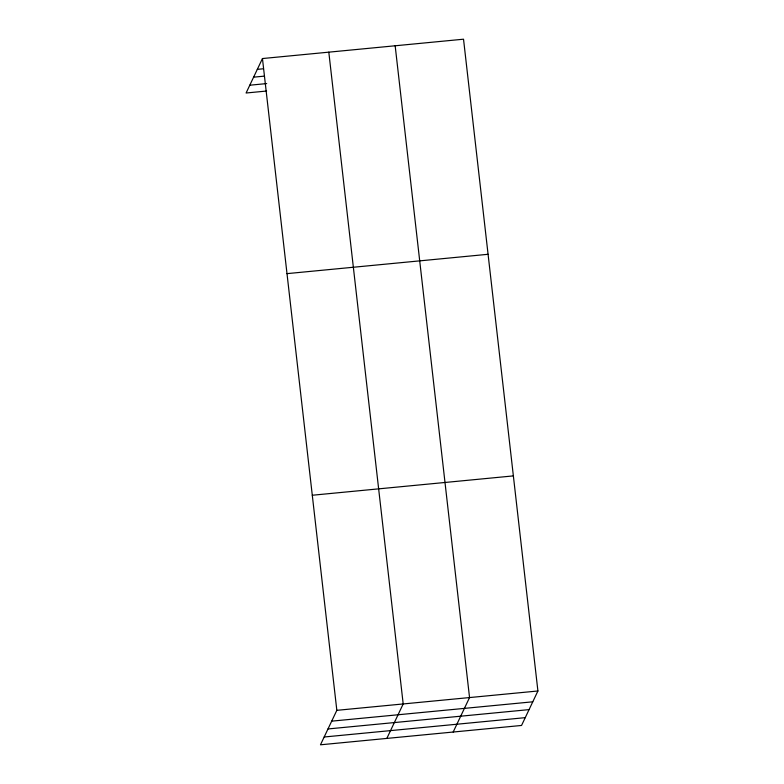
<?xml version="1.0" encoding="UTF-8"?>
<svg xmlns="http://www.w3.org/2000/svg" width="784" height="784" viewBox="0 0 784 784"><rect width="100%" height="100%" fill="white"/><g stroke="black" fill="none" stroke-linecap="round" stroke-linejoin="round"><path stroke-width="1.18" d="M262.454 58.545L336.836 710.333L320.47 744.8L521.546 725.455L537.912 690.988L463.53 39.2L262.454 58.545L246.088 93.012L266.599 91.032M386.826 738.42L403.192 703.954L328.81 52.156M453.181 732.031L469.547 697.564L395.165 45.776M257.319 69.364L263.355 68.776M253.614 77.165L264.473 76.117M249.802 85.201L266.687 83.584M287.003 273.636L488.079 254.29M312.287 495.243L513.363 475.898M336.836 710.333L537.912 690.988M331.701 721.153L532.767 701.807M327.996 728.953L529.063 709.618M324.174 736.999L525.251 717.654"/></g></svg>
